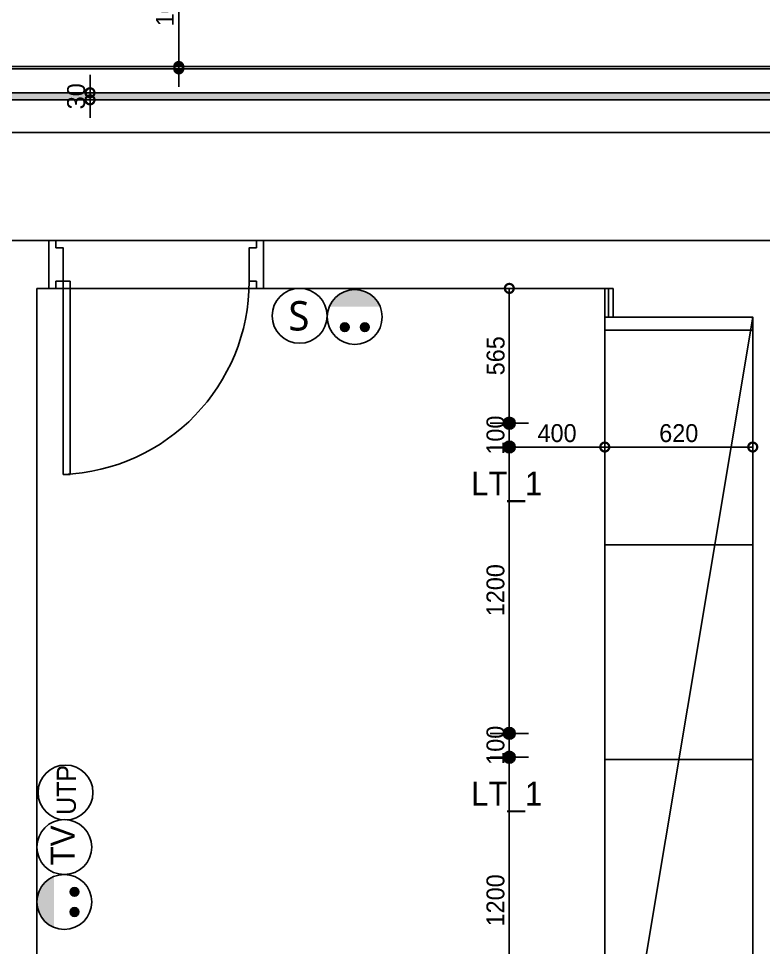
# Model space of a CAD drawing. Header units: inches. Extents: x -55157 to -7160, y -122257 to -52101.
# Drawn here: x -28457 to -25335, y -97674 to -93781 of the extents above; entities that cross this region are included whole.
import ezdxf

# ---------------------------------------------------------------- set-up
doc = ezdxf.new("R2010")
doc.units = ezdxf.units.IN
doc.header["$LTSCALE"] = 50
doc.header["$MEASUREMENT"] = 0
doc.linetypes.add('HIDDEN', pattern=[0.375, 0.25, -0.125])
for name, color, linetype in [('06-FUR', 6, 'Continuous'), ('07-DIM WAL', 5, 'Continuous'), ('3.기호.계단선', 30, 'Continuous'), ('CEIL-LIGHT', 7, 'Continuous'), ('RC-LIGHT', 7, 'Continuous'), ('도면층2', 2, 'Continuous'), ('도면층4', 4, 'Continuous'), ('도면층5', 5, 'Continuous'), ('설비', 140, 'Continuous')]:
    doc.layers.add(name, color=color, linetype=linetype)
doc.styles.add('스타일1', font='HY울릉도M.TTF')
doc.styles.add('코레일둥고', font='Korail_Round_Gothic_Medium.ttf')
doc.dimstyles.new('30', dxfattribs={"dimscale": 30, "dimtxt": 2.5, "dimasz": 2.5, "dimexe": 1.25, "dimexo": 2, "dimtad": 1, "dimdec": 0, "dimtxsty": '스타일1', "dimblk": 'DOTSMALL', "dimcen": 2.5, "dimclrd": 1, "dimclre": 1, "dimclrt": 2, "dimadec": 0, "dimazin": 0, "dimtfac": 1, "dimtix": 1, "dimtmove": 0, "dimatfit": 3, "dimldrblk": 'DOTSMALL', "dimfxl": 1.25, "dimarcsym": 0})

# ---------------------------------------------------------------- blocks, each defined once
blk = doc.blocks.new('vudauseh')
at = {"layer": '도면층2'}
for p, q in [((-49880, -60605.2), (-50085, -60605.2)), ((-49830, -60605.2), (-50035, -60605.2)), ((-49830, -60805.2), (-49830, -60605.2)), ((-46635, -60605.2), (-48930, -60605.2)), ((-48930, -60805.2), (-48930, -60605.2)), ((-49880, -65855.2), (-49880, -60805.2)), ((-49830, -60805.2), (-49880, -60805.2)), ((-47465, -60805.2), (-48930, -60805.2)), ((-46880, -64635.2), (-46880, -60925.2))]:
    blk.add_line(p, q, dxfattribs=at)
blk.add_lwpolyline([(-47465, -60805.2), (-47465, -60925.2), (-46880, -60925.2)], dxfattribs=at)
at = {"layer": '도면층4'}
for p, q in [((-48930, -60605.2), (-49830, -60605.2)), ((-49830, -60605.2), (-49830, -60805.2)), ((-49830, -60805.2), (-49830, -60605.2)), ((-48930, -60805.2), (-48930, -60605.2)), ((-49830, -60805.2), (-48930, -60805.2)), ((-49770, -60775.2), (-49770, -61585.2)), ((-49770, -60775.2), (-49740, -60775.2)), ((-49740, -60775.2), (-49740, -61584.7)), ((-49770, -61585.2), (-49740, -61585.2))]:
    blk.add_line(p, q, dxfattribs=at)
for points in [[(-49830, -60805.2), (-49800, -60805.2), (-49800, -60775.2), (-49770, -60775.2), (-49770, -60635.2), (-49800, -60635.2), (-49800, -60605.2), (-49830, -60605.2), (-49830, -60805.2)], [(-48930, -60805.2), (-48960, -60805.2), (-48960, -60775.2), (-48990, -60775.2), (-48990, -60635.2), (-48960, -60635.2), (-48960, -60605.2), (-48930, -60605.2), (-48930, -60805.2)]]:
    blk.add_lwpolyline(points, dxfattribs=at)
at = {"layer": '도면층5'}
blk.add_arc((-49800, -60775.2), 810, 272.1226, 0, dxfattribs=at)
blk = doc.blocks.new('ccjwsjdeh')
at = {"layer": '06-FUR', "color": 8}
for p, q in [((-26000, -81154.4), (-25380, -77444.4)), ((-26000, -77499.4), (-25380, -77499.4)), ((-26000, -78399.4), (-25380, -78399.4)), ((-26000, -79299.4), (-25380, -79299.4))]:
    blk.add_line(p, q, dxfattribs=at)
blk.add_lwpolyline([(-26000, -77324.4), (-26000, -77444.4), (-25985, -77444.4), (-25985, -77324.4), (-26000, -77324.4)], dxfattribs=at)
blk.add_lwpolyline([(-26000, -77444.4), (-25380, -77444.4), (-25380, -81154.4), (-26000, -81154.4)], close=True, dxfattribs=at)
blk.add_blockref('vudauseh', (21500, -16519.2))
blk = doc.blocks.new('_DOTSMALL')
at = {"color": 0, "linetype": 'ByBlock', "const_width": 0.5}
blk.add_lwpolyline([(-0.0625, 0, 1), (0.0625, 0, 1)], format="xyb", close=True, dxfattribs=at)
blk = doc.blocks.new('*D277')
at = {"layer": '07-DIM WAL', "color": 1, "lineweight": -2, "transparency": 16777216}
for p, q in [((-28965, -94151.4), (-28965, -94295.4)), ((-20516, -94151.4), (-20516, -94295.4)), ((-20516, -94257.9), (-28965, -94257.9))]:
    blk.add_line(p, q, dxfattribs=at)
at = {"layer": 'Defpoints', "color": 0, "transparency": 16777216}
for p in [(-28965, -94091.4), (-20516, -94091.4), (-28965, -94257.9)]:
    blk.add_point(p, dxfattribs=at)
at = {"layer": '07-DIM WAL', "color": 1, "lineweight": -2, "transparency": 16777216, "xscale": 75, "yscale": 75, "zscale": 75, "rotation": 180}
blk.add_blockref('_DOTSMALL', (-28965, -94257.9), dxfattribs=at)
at = {"layer": '07-DIM WAL', "color": 1, "lineweight": -2, "transparency": 16777216, "xscale": 75, "yscale": 75, "zscale": 75}
blk.add_blockref('_DOTSMALL', (-20516, -94257.9), dxfattribs=at)
at = {"layer": '07-DIM WAL', "color": 2, "transparency": 16777216, "insert": (-24740.5, -94200.1), "char_height": 75, "attachment_point": 5, "style": '스타일1'}
blk.add_mtext('8449', dxfattribs=at)
blk = doc.blocks.new('1')
at = {"linetype": 'Continuous'}
h = blk.add_hatch(color=4, dxfattribs=at)
h.dxf.hatch_style = 1
edge = h.paths.add_edge_path()
edge.add_arc((11539653.5, -14273503.8), 37.5, 0, 360)
at = {"color": 1, "linetype": 'Continuous'}
for p, q in [((11539653.5, -14273637.1), (11539653.5, -14273370.5)), ((11539520.2, -14273503.8), (11539786.8, -14273503.8))]:
    blk.add_line(p, q, dxfattribs=at)
at = {"color": 4, "linetype": 'Continuous'}
for radius in [41.5, 37.5]:
    blk.add_circle((11539653.5, -14273503.8), radius, dxfattribs=at)
blk = doc.blocks.new('*D299')
at = {"layer": '07-DIM WAL', "color": 1, "lineweight": -2, "transparency": 16777216}
for p, q in [((-26400, -96951.4), (-26400, -96701.4)), ((-26340, -96776.4), (-26362.5, -96776.4)), ((-26460, -96876.4), (-26437.5, -96876.4))]:
    blk.add_line(p, q, dxfattribs=at)
at = {"layer": 'Defpoints', "color": 0, "transparency": 16777216}
for p in [(-26400, -96776.4), (-26400, -96776.4), (-26400, -96876.4)]:
    blk.add_point(p, dxfattribs=at)
at = {"layer": '07-DIM WAL', "color": 1, "lineweight": -2, "transparency": 16777216, "xscale": 75, "yscale": 75, "zscale": 75}
for p, rotation in [((-26400, -96776.4), 270), ((-26400, -96876.4), 90)]:
    blk.add_blockref('_DOTSMALL', p, dxfattribs=dict(at, rotation=rotation))
at = {"layer": '07-DIM WAL', "color": 2, "transparency": 16777216, "insert": (-26457.7, -96826.4), "char_height": 75, "attachment_point": 5, "rotation": 90, "style": '스타일1'}
blk.add_mtext('100', dxfattribs=at)
blk = doc.blocks.new('*D300')
at = {"layer": '07-DIM WAL', "color": 1, "lineweight": -2, "transparency": 16777216}
for p, q in [((-26400, -95651.4), (-26400, -95401.4)), ((-26340, -95476.4), (-26362.5, -95476.4)), ((-26460, -95576.4), (-26437.5, -95576.4))]:
    blk.add_line(p, q, dxfattribs=at)
at = {"layer": 'Defpoints', "color": 0, "transparency": 16777216}
for p in [(-26400, -95476.4), (-26400, -95476.4), (-26400, -95576.4)]:
    blk.add_point(p, dxfattribs=at)
at = {"layer": '07-DIM WAL', "color": 1, "lineweight": -2, "transparency": 16777216, "xscale": 75, "yscale": 75, "zscale": 75}
for p, rotation in [((-26400, -95476.4), 270), ((-26400, -95576.4), 90)]:
    blk.add_blockref('_DOTSMALL', p, dxfattribs=dict(at, rotation=rotation))
at = {"layer": '07-DIM WAL', "color": 2, "transparency": 16777216, "insert": (-26457.7, -95526.4), "char_height": 75, "attachment_point": 5, "rotation": 90, "style": '스타일1'}
blk.add_mtext('100', dxfattribs=at)
blk = doc.blocks.new('*D301')
at = {"layer": '07-DIM WAL', "color": 1, "lineweight": -2, "transparency": 16777216}
for p, q in [((-26460, -95576.4), (-26437.5, -95576.4)), ((-26400, -95576.4), (-26400, -96776.4)), ((-26460, -96776.4), (-26437.5, -96776.4))]:
    blk.add_line(p, q, dxfattribs=at)
at = {"layer": 'Defpoints', "color": 0, "transparency": 16777216}
for p in [(-26400, -95576.4), (-26400, -96776.4), (-26400, -96776.4)]:
    blk.add_point(p, dxfattribs=at)
at = {"layer": '07-DIM WAL', "color": 1, "lineweight": -2, "transparency": 16777216, "xscale": 75, "yscale": 75, "zscale": 75}
for p, rotation in [((-26400, -95576.4), 90), ((-26400, -96776.4), 270)]:
    blk.add_blockref('_DOTSMALL', p, dxfattribs=dict(at, rotation=rotation))
at = {"layer": '07-DIM WAL', "color": 2, "transparency": 16777216, "insert": (-26457.7, -96176.4), "char_height": 75, "attachment_point": 5, "rotation": 90, "style": '스타일1'}
blk.add_mtext('1200', dxfattribs=at)
blk = doc.blocks.new('*D302')
at = {"layer": '07-DIM WAL', "color": 1, "lineweight": -2, "transparency": 16777216}
for p, q in [((-26460, -96876.4), (-26437.5, -96876.4)), ((-26400, -96876.4), (-26400, -98076.4)), ((-26340, -98076.4), (-26362.5, -98076.4))]:
    blk.add_line(p, q, dxfattribs=at)
at = {"layer": 'Defpoints', "color": 0, "transparency": 16777216}
for p in [(-26400, -96876.4), (-26400, -98076.4), (-26400, -98076.4)]:
    blk.add_point(p, dxfattribs=at)
at = {"layer": '07-DIM WAL', "color": 1, "lineweight": -2, "transparency": 16777216, "xscale": 75, "yscale": 75, "zscale": 75}
for p, rotation in [((-26400, -96876.4), 90), ((-26400, -98076.4), 270)]:
    blk.add_blockref('_DOTSMALL', p, dxfattribs=dict(at, rotation=rotation))
at = {"layer": '07-DIM WAL', "color": 2, "transparency": 16777216, "insert": (-26457.7, -97476.4), "char_height": 75, "attachment_point": 5, "rotation": 90, "style": '스타일1'}
blk.add_mtext('1200', dxfattribs=at)
blk = doc.blocks.new('*D303')
at = {"layer": '07-DIM WAL', "color": 1, "lineweight": -2, "transparency": 16777216}
for p, q in [((-26460, -94911.4), (-26437.5, -94911.4)), ((-26400, -95476.4), (-26400, -94911.4)), ((-26460, -95476.4), (-26437.5, -95476.4))]:
    blk.add_line(p, q, dxfattribs=at)
at = {"layer": 'Defpoints', "color": 0, "transparency": 16777216}
for p in [(-26400, -94911.4), (-26400, -94911.4), (-26400, -95476.4)]:
    blk.add_point(p, dxfattribs=at)
at = {"layer": '07-DIM WAL', "color": 1, "lineweight": -2, "transparency": 16777216, "xscale": 75, "yscale": 75, "zscale": 75}
for p, rotation in [((-26400, -94911.4), 90), ((-26400, -95476.4), 270)]:
    blk.add_blockref('_DOTSMALL', p, dxfattribs=dict(at, rotation=rotation))
at = {"layer": '07-DIM WAL', "color": 2, "transparency": 16777216, "insert": (-26457.1, -95193.9), "char_height": 75, "attachment_point": 5, "rotation": 90, "style": '스타일1'}
blk.add_mtext('565', dxfattribs=at)
blk = doc.blocks.new('*D304')
at = {"layer": '07-DIM WAL', "color": 1, "lineweight": -2, "transparency": 16777216}
for p, q in [((-26400, -95516.4), (-26400, -95538.9)), ((-26000, -95516.4), (-26000, -95538.9)), ((-26400, -95576.4), (-26000, -95576.4))]:
    blk.add_line(p, q, dxfattribs=at)
at = {"layer": 'Defpoints', "color": 0, "transparency": 16777216}
for p in [(-26400, -95576.4), (-26000, -95576.4), (-26000, -95576.4)]:
    blk.add_point(p, dxfattribs=at)
at = {"layer": '07-DIM WAL', "color": 1, "lineweight": -2, "transparency": 16777216, "xscale": 75, "yscale": 75, "zscale": 75, "rotation": 180}
blk.add_blockref('_DOTSMALL', (-26400, -95576.4), dxfattribs=at)
at = {"layer": '07-DIM WAL', "color": 1, "lineweight": -2, "transparency": 16777216, "xscale": 75, "yscale": 75, "zscale": 75}
blk.add_blockref('_DOTSMALL', (-26000, -95576.4), dxfattribs=at)
at = {"layer": '07-DIM WAL', "color": 2, "transparency": 16777216, "insert": (-26200, -95518.6), "char_height": 75, "attachment_point": 5, "style": '스타일1'}
blk.add_mtext('400', dxfattribs=at)
blk = doc.blocks.new('*D305')
at = {"layer": '07-DIM WAL', "color": 1, "lineweight": -2, "transparency": 16777216}
for p, q in [((-26000, -95516.4), (-26000, -95538.9)), ((-25380, -95516.4), (-25380, -95538.9)), ((-26000, -95576.4), (-25380, -95576.4))]:
    blk.add_line(p, q, dxfattribs=at)
at = {"layer": 'Defpoints', "color": 0, "transparency": 16777216}
for p in [(-26000, -95576.4), (-25380, -95576.4), (-25380, -95576.4)]:
    blk.add_point(p, dxfattribs=at)
at = {"layer": '07-DIM WAL', "color": 1, "lineweight": -2, "transparency": 16777216, "xscale": 75, "yscale": 75, "zscale": 75, "rotation": 180}
blk.add_blockref('_DOTSMALL', (-26000, -95576.4), dxfattribs=at)
at = {"layer": '07-DIM WAL', "color": 1, "lineweight": -2, "transparency": 16777216, "xscale": 75, "yscale": 75, "zscale": 75}
blk.add_blockref('_DOTSMALL', (-25380, -95576.4), dxfattribs=at)
at = {"layer": '07-DIM WAL', "color": 2, "transparency": 16777216, "insert": (-25690, -95518.6), "char_height": 75, "attachment_point": 5, "style": '스타일1'}
blk.add_mtext('620', dxfattribs=at)
blk = doc.blocks.new('*D373')
at = {"layer": '07-DIM WAL', "color": 1, "lineweight": -2, "transparency": 16777216}
for p, q in [((-28157.2, -94196.4), (-28157.2, -94016.4)), ((-28216.2, -94091.4), (-28194.7, -94091.4)), ((-28217.2, -94121.4), (-28194.7, -94121.4))]:
    blk.add_line(p, q, dxfattribs=at)
at = {"layer": 'Defpoints', "color": 0, "transparency": 16777216}
for p in [(-28157.2, -94091.4), (-28156.2, -94091.4), (-28157.2, -94121.4)]:
    blk.add_point(p, dxfattribs=at)
at = {"layer": '07-DIM WAL', "color": 1, "lineweight": -2, "transparency": 16777216, "xscale": 75, "yscale": 75, "zscale": 75}
for p, rotation in [((-28157.2, -94091.4), 270), ((-28157.2, -94121.4), 90)]:
    blk.add_blockref('_DOTSMALL', p, dxfattribs=dict(at, rotation=rotation))
at = {"layer": '07-DIM WAL', "color": 2, "transparency": 16777216, "insert": (-28215, -94106.4), "char_height": 75, "attachment_point": 5, "rotation": 90, "style": '스타일1'}
blk.add_mtext('30', dxfattribs=at)
blk = doc.blocks.new('*D374')
at = {"layer": '07-DIM WAL', "color": 1, "lineweight": -2, "transparency": 16777216}
for p, q in [((-27785.3, -93981.4), (-27785.3, -93686)), ((-27785.3, -94066.4), (-27785.3, -93906.4)), ((-27735.1, -93981.4), (-27747.8, -93981.4)), ((-27735.1, -93991.4), (-27747.8, -93991.4))]:
    blk.add_line(p, q, dxfattribs=at)
at = {"layer": 'Defpoints', "color": 0, "transparency": 16777216}
for p in [(-27795.1, -93981.4), (-27795.1, -93991.4), (-27785.3, -93981.4)]:
    blk.add_point(p, dxfattribs=at)
at = {"layer": '07-DIM WAL', "color": 1, "lineweight": -2, "transparency": 16777216, "xscale": 75, "yscale": 75, "zscale": 75}
for p, rotation in [((-27785.3, -93981.4), 270), ((-27785.3, -93991.4), 90)]:
    blk.add_blockref('_DOTSMALL', p, dxfattribs=dict(at, rotation=rotation))
at = {"layer": '07-DIM WAL', "color": 2, "transparency": 16777216, "insert": (-27843.1, -93758.7), "char_height": 75, "attachment_point": 5, "rotation": 90, "style": '스타일1'}
blk.add_mtext('10', dxfattribs=at)
blk = doc.blocks.new('SW')
at = {"layer": '설비', "color": 140}
blk.add_circle((11533254.1, -14277699.4), 184, dxfattribs=at)
at = {"layer": '설비', "color": 140, "insert": (11533320, -14277600.8), "char_height": 197.143, "width": 314.327, "attachment_point": 3, "style": '코레일둥고'}
blk.add_mtext('{\\fMalgun Gothic|b0|i0|c129|p50;S}', dxfattribs=at)
blk = doc.blocks.new('egoo')
at = {"layer": '설비'}
h = blk.add_hatch(color=140, dxfattribs=at)
edge = h.paths.add_edge_path()
edge.add_arc((1015645.3, 443433.7), 22.3, 0, 360)
h = blk.add_hatch(color=140, dxfattribs=at)
edge = h.paths.add_edge_path()
edge.add_arc((1015747.7, 443433.7), 22.3, 0, 360)
h = blk.add_hatch(color=140, dxfattribs=at)
edge = h.paths.add_edge_path()
edge.add_line((1015826.3, 443329.1), (1015566.6, 443329.1))
edge.add_ellipse((1015696.5, 443381.5), major_axis=(99, 99), ratio=1, start_angle=156.9578, end_angle=293.0422)
at = {"layer": '설비', "color": 140}
for centre, radius in [((1015696.5, 443381.5), 140), ((1015645.3, 443433.7), 22.3), ((1015747.7, 443433.7), 22.3)]:
    blk.add_circle(centre, radius, dxfattribs=at)
blk = doc.blocks.new('tv')
at = {"layer": '설비', "color": 140}
blk.add_circle((-24155.4, -96001.5), 115, dxfattribs=at)
at = {"layer": '설비', "color": 140, "style": '코레일둥고'}
blk.add_text('TV', height=100, dxfattribs=at).set_placement((-24232.1, -96045))
blk = doc.blocks.new('utp')
at = {"layer": '설비', "color": 140}
blk.add_circle((-24142.6, -96291), 115, dxfattribs=at)
at = {"layer": '설비', "color": 140, "style": '코레일둥고'}
blk.add_text('UTP', height=80, dxfattribs=at).set_placement((-24236.3, -96334.5))

msp = doc.modelspace()

# ---------------------------------------------------------------- hatches: boundary and pattern name
at = {"layer": 'CEIL-LIGHT'}
h = msp.add_hatch(dxfattribs=at)
h.set_pattern_fill('ANSI31', color=140)
h.set_pattern_definition([(45, (-22719.126, 0), (-0.08838834765, 0.08838834765), [])])
h.paths.add_polyline_path([(-28964.967, -94091.45), (-20515.967, -94091.45), (-20515.967, -99091.45), (-20545.967, -99091.45), (-20545.967, -94121.45), (-28964.967, -94121.45)])

# ---------------------------------------------------------------- linework, layer by layer
at = {"layer": 'CEIL-LIGHT', "color": 140}
msp.add_lwpolyline([(-28964.967, -94091.45), (-20515.967, -94091.45), (-20515.967, -99091.45), (-20545.967, -99091.45), (-20545.967, -94121.45), (-28964.967, -94121.45), (-28964.967, -94091.45)], dxfattribs=at)
at = {"layer": 'RC-LIGHT'}
for points in [[(-28964.967, -93981.45), (-20405.967, -93981.45), (-20405.967, -99091.45)], [(-28964.967, -93991.45), (-20415.967, -93991.45), (-20415.967, -99091.45)]]:
    msp.add_lwpolyline(points, dxfattribs=at)

# ---------------------------------------------------------------- block references
at = {"layer": '07-DIM WAL', "rotation": 90}
for name, p in [('utp', (-124551.044, -72881.708)), ('tv', (-124266.491, -73097.638))]:
    msp.add_blockref(name, p, dxfattribs=at)
at = {"layer": 'CEIL-LIGHT', "color": 10, "linetype": 'HIDDEN', "ltscale": 5}
msp.add_blockref('ccjwsjdeh', (0, -17587.01), dxfattribs=at)
at = {"layer": 'RC-LIGHT', "xscale": -0.6024096385271789, "yscale": 0.6024096385271789, "zscale": 0.6024096385271789}
for p in [(6925198.526, 8503019.874), (6925198.526, 8502919.874), (6925198.526, 8501719.809), (6925198.526, 8501619.809)]:
    msp.add_blockref('1', p, dxfattribs=at)
at = {"layer": '설비', "color": 140, "xscale": 0.625, "yscale": 0.625, "zscale": 0.625}
msp.add_blockref('SW', (-7235562.715, 8828535.703), dxfattribs=at)
at = {"layer": '설비', "color": 140, "xscale": 0.8214285869294655, "yscale": 0.8214285869294655, "zscale": 0.8214285869294655}
for p, rotation in [((807274.459, 269174.86), 180), ((-392471.174, 736839.136), 270)]:
    msp.add_blockref('egoo', p, dxfattribs=dict(at, rotation=rotation))

# ---------------------------------------------------------------- texts
at = {"layer": '3.기호.계단선', "style": '코레일둥고'}
for p in [(-26560.117, -95779.039), (-26560.117, -97079.104)]:
    msp.add_text('LT_1', height=100, dxfattribs=at).set_placement(p)

# ---------------------------------------------------------------- dimensions: what is measured, and where the dimension line sits
at = {"layer": '07-DIM WAL'}
dim = msp.add_linear_dim(base=(-27785.324, -93981.45), p1=(-27795.118, -93991.45), p2=(-27795.118, -93981.45), angle=90, dimstyle='30', dxfattribs=at)
dim.commit()
dim.dimension.update_dxf_attribs({"geometry": '*D374', "text_midpoint": (-27785.324, -93758.722), "dimtype": 160})
for base, p1, p2, picture, middle in [((-28157.216, -94091.45), (-28157.216, -94121.45), (-28156.213, -94091.45), '*D373', (-28214.964, -94106.45)), ((-26399.967, -94911.45), (-26399.967, -95476.385), (-26399.967, -94911.45), '*D303', (-26457.116, -95193.917)), ((-26399.967, -95476.385), (-26399.967, -95576.385), (-26399.967, -95476.385), '*D300', (-26457.715, -95526.385)), ((-26399.967, -96776.45), (-26399.967, -95576.385), (-26399.967, -96776.45), '*D301', (-26457.715, -96176.417)), ((-26399.967, -96776.45), (-26399.967, -96876.45), (-26399.967, -96776.45), '*D299', (-26457.715, -96826.45)), ((-26399.967, -98076.45), (-26399.967, -96876.45), (-26399.967, -98076.45), '*D302', (-26457.715, -97476.45))]:
    dim = msp.add_linear_dim(base=base, p1=p1, p2=p2, angle=90, dimstyle='30', dxfattribs=at)
    dim.commit()
    dim.dimension.update_dxf_attribs({"geometry": picture, "text_midpoint": middle})
for base, p1, p2, picture, middle in [((-28964.967, -94257.877), (-20515.967, -94091.45), (-28964.967, -94091.45), '*D277', (-24740.467, -94200.129)), ((-25999.967, -95576.385), (-26399.967, -95576.385), (-25999.967, -95576.385), '*D304', (-26199.967, -95518.637)), ((-25379.967, -95576.385), (-25999.967, -95576.385), (-25379.967, -95576.385), '*D305', (-25689.967, -95518.587))]:
    dim = msp.add_linear_dim(base=base, p1=p1, p2=p2, dimstyle='30', dxfattribs=at)
    dim.commit()
    dim.dimension.update_dxf_attribs({"geometry": picture, "text_midpoint": middle})

doc.saveas('drawing.dxf')
